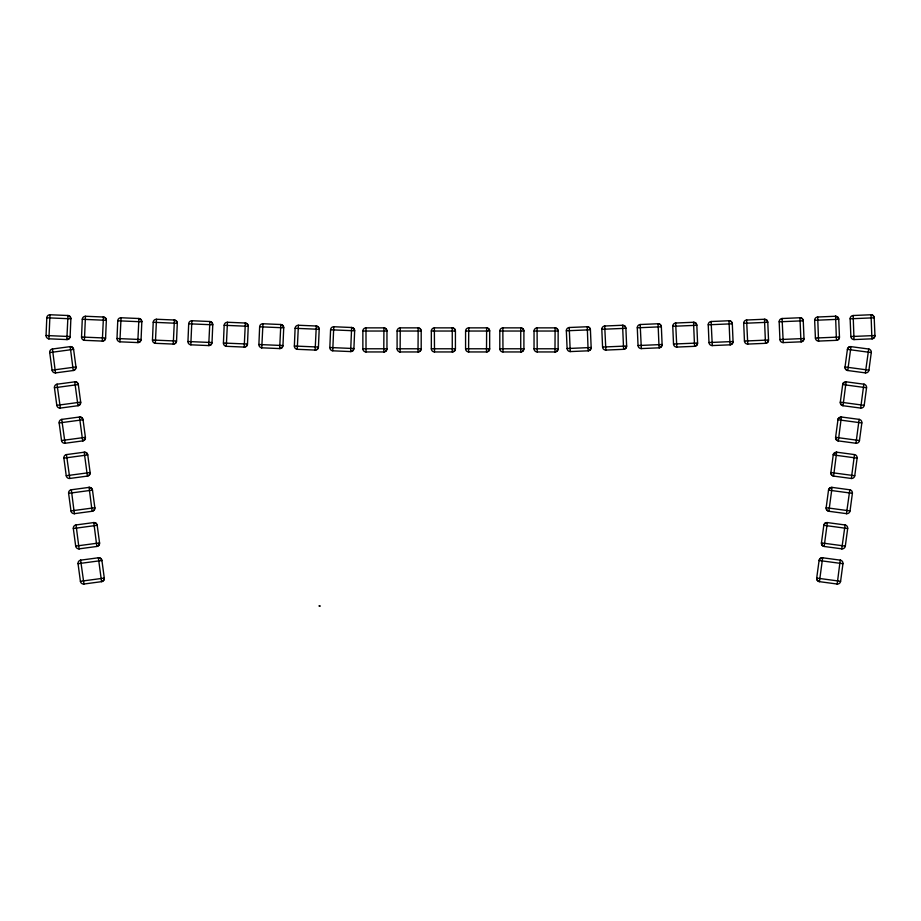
<?xml version="1.0" encoding="UTF-8"?>
<svg xmlns="http://www.w3.org/2000/svg" width="921" height="921" viewBox="0 0 921 921"><rect width="100%" height="100%" fill="white"/><g stroke="black" fill="none" stroke-linecap="round" stroke-linejoin="round"><path stroke-width="1.38" d="M49.032 338.824L49.089 338.824A3.166 3.166 0 0 1 46.05 335.532L46.798 317.791A3.166 3.166 0 0 1 50.102 314.752L67.993 315.512L66.819 339.573L48.928 338.813L49.976 314.752M84.456 340.321L84.559 340.333A3.166 3.166 0 0 1 81.532 337.028L82.28 319.288A3.166 3.166 0 0 1 85.572 316.26L103.463 317.02L102.3 341.081L84.41 340.321L85.469 316.26M120.029 341.829L120.029 341.829A3.166 3.166 0 0 1 117.002 338.525L117.75 320.784A3.166 3.166 0 0 1 121.054 317.757L138.933 318.516L137.77 342.577L119.88 341.818L121.054 317.757M155.511 343.326L155.511 343.326A3.166 3.166 0 0 1 152.472 340.022L153.22 322.292A3.166 3.166 0 0 1 156.524 319.253L174.414 320.013L173.24 344.074L155.35 343.314L156.501 319.253M190.981 344.822L190.981 344.822A3.166 3.166 0 0 1 187.942 341.53L188.69 323.789A3.166 3.166 0 0 1 191.994 320.75L209.884 321.51L208.71 345.571L190.82 344.811L191.867 320.75M226.451 346.319L226.451 346.319A3.166 3.166 0 0 1 223.423 343.026L224.171 325.286A3.166 3.166 0 0 1 227.464 322.258L245.354 323.018L244.192 347.079L226.301 346.319L227.464 322.258M261.806 347.816L261.921 347.827A3.166 3.166 0 0 1 258.893 344.523L259.641 326.782A3.166 3.166 0 0 1 262.946 323.755L280.836 324.514L279.662 348.575L261.771 347.816L262.946 323.755M297.31 349.312L297.402 349.324A3.166 3.166 0 0 1 294.363 346.02L295.111 328.29A3.166 3.166 0 0 1 298.416 325.251L316.306 326.011L315.132 350.072L297.241 349.312L298.416 325.251M329.833 347.516L353.906 348.541A3.166 3.166 0 0 1 350.602 351.569L352.881 350.74L353.906 348.541L354.654 330.8A3.166 3.166 0 0 0 351.626 327.496L350.636 351.569L332.872 350.82A3.166 3.166 0 0 1 329.833 347.516L330.581 329.787A3.166 3.166 0 0 1 333.886 326.748L351.776 327.508M319.391 606.237L319.829 606.237M842.957 563.698L819.08 560.498L820.289 558.402L822.637 557.781L819.437 581.658L837.189 584.029L840.228 560.141L822.637 557.781A3.166 3.166 0 0 0 819.08 560.498L816.708 578.089L817.341 580.437L819.437 581.658A3.166 3.166 0 0 1 816.708 578.089L840.597 581.301L842.957 563.698A3.166 3.166 0 0 0 840.228 560.141L840.343 560.152M845.317 546.107L821.44 542.906L822.062 545.244L824.157 546.464L827.357 522.587L845.11 524.97L841.748 548.824L824.157 546.464A3.166 3.166 0 0 1 821.44 542.906L823.8 525.304L825.009 523.209L827.357 522.587A3.166 3.166 0 0 0 823.8 525.304L847.677 528.516L845.317 546.107A3.166 3.166 0 0 1 841.748 548.824L841.863 548.835M850.037 510.913L826.16 507.713L826.782 510.061L828.877 511.282L832.077 487.393L849.83 489.788L846.468 513.642L828.877 511.282A3.166 3.166 0 0 1 826.16 507.713L828.52 490.122L829.74 488.026L832.077 487.393A3.166 3.166 0 0 0 828.52 490.122L852.397 493.322L850.037 510.913A3.166 3.166 0 0 1 846.468 513.642L846.595 513.653M868.917 370.161L845.041 366.961L845.662 369.298L847.757 370.518L850.969 346.641L868.71 349.024L865.36 372.878L847.757 370.518A3.166 3.166 0 0 1 845.041 366.961L847.401 349.358L848.621 347.263L850.969 346.641A3.166 3.166 0 0 0 847.401 349.358L871.278 352.57L868.917 370.161A3.166 3.166 0 0 1 865.36 372.878L865.36 372.878M855.977 443.266L859.12 419.377L841.368 417.006L838.317 440.894L855.92 443.254A3.166 3.166 0 0 0 859.477 440.537L861.837 422.946A3.166 3.166 0 0 0 859.12 419.377L859.201 419.4M860.675 408.072L863.84 384.195L846.088 381.812L843.037 405.712L860.64 408.072A3.166 3.166 0 0 0 864.197 405.344L866.557 387.753A3.166 3.166 0 0 0 863.84 384.195L863.944 384.207M851.315 478.46L851.188 478.448A3.166 3.166 0 0 0 854.757 475.731L857.117 458.128A3.166 3.166 0 0 0 854.4 454.571L836.648 452.188L833.597 476.088L851.349 478.471L854.492 454.583M56.803 405.344L80.68 402.143A3.166 3.166 0 0 1 77.963 405.712L80.058 404.492L80.68 402.143L78.32 384.552L77.099 382.457L74.751 381.835L57.01 384.218L60.36 408.072L77.963 405.712L74.751 381.835A3.166 3.166 0 0 1 78.32 384.552L54.443 387.753L56.803 405.344A3.166 3.166 0 0 0 60.36 408.072L60.222 408.084M61.523 440.537L85.4 437.337A3.166 3.166 0 0 1 82.683 440.894L84.778 439.685L85.4 437.337L83.04 419.746L81.819 417.639L79.471 417.017L61.73 419.4L65.08 443.254L82.683 440.894L79.471 417.017A3.166 3.166 0 0 1 83.04 419.746L59.163 422.946L61.523 440.537A3.166 3.166 0 0 0 65.08 443.254L64.954 443.277M66.243 475.731L90.12 472.519A3.166 3.166 0 0 1 87.403 476.088L89.498 474.868L90.12 472.519L87.76 454.928L86.539 452.833L84.202 452.211L66.45 454.594L69.812 478.448L87.403 476.088L84.202 452.211A3.166 3.166 0 0 1 87.76 454.928L63.883 458.128L66.243 475.731A3.166 3.166 0 0 0 69.812 478.448L69.812 478.448M80.403 581.301L104.292 578.089A3.166 3.166 0 0 1 101.563 581.658L103.659 580.437L104.292 578.089L101.92 560.498L100.711 558.402L98.363 557.781L80.611 560.164L83.972 584.018L101.563 581.658L98.363 557.781A3.166 3.166 0 0 1 101.92 560.498L78.043 563.698L80.403 581.301A3.166 3.166 0 0 0 83.972 584.018L83.823 584.029M52.439 349.001L70.192 346.63L73.243 370.518L55.49 372.901L52.439 349.001A3.166 3.166 0 0 0 49.722 352.57L52.083 370.161A3.166 3.166 0 0 0 55.64 372.878L55.548 372.89M71.32 489.765L89.072 487.382L92.123 511.282L74.371 513.653L71.32 489.765A3.166 3.166 0 0 0 68.603 493.322L70.963 510.913A3.166 3.166 0 0 0 74.532 513.642L74.405 513.653M76.04 524.947L93.792 522.575L96.843 546.464L79.091 548.847L76.04 524.947A3.166 3.166 0 0 0 73.323 528.516L75.683 546.107A3.166 3.166 0 0 0 79.252 548.824L79.148 548.835M602.564 347.044L626.637 346.02A3.166 3.166 0 0 1 623.598 349.324L625.808 348.299L626.637 346.02L625.889 328.29L624.864 326.08L622.584 325.251L604.694 326.011L605.868 350.072L623.598 349.324L622.584 325.251A3.166 3.166 0 0 1 625.889 328.29L601.816 329.304L602.564 347.044A3.166 3.166 0 0 0 605.868 350.072L605.742 350.072M638.034 345.536L662.107 344.523A3.166 3.166 0 0 1 659.079 347.827L661.278 346.803L662.107 344.523L661.359 326.782L660.334 324.583L658.055 323.755L640.176 324.514L641.338 348.575L659.079 347.827L658.055 323.755A3.166 3.166 0 0 1 661.359 326.782L637.286 327.807L638.034 345.536A3.166 3.166 0 0 0 641.338 348.575L641.235 348.575M673.516 344.04L697.577 343.026A3.166 3.166 0 0 1 694.549 346.319L696.748 345.306L697.577 343.026L696.829 325.286L695.816 323.087L693.536 322.258L675.646 323.018L676.808 347.079L694.549 346.319L693.536 322.258A3.166 3.166 0 0 1 696.829 325.286L672.756 326.299L673.516 344.04A3.166 3.166 0 0 0 676.808 347.079L676.808 347.079M708.986 342.543L733.058 341.53A3.166 3.166 0 0 1 730.019 344.822L732.218 343.798L733.058 341.53L732.31 323.789L731.286 321.59L729.006 320.75L711.116 321.51L712.29 345.571L730.019 344.822L729.006 320.75A3.166 3.166 0 0 1 732.31 323.789L708.237 324.802L708.986 342.543A3.166 3.166 0 0 0 712.29 345.571L712.186 345.571M744.456 341.046L768.528 340.022A3.166 3.166 0 0 1 765.489 343.326L767.7 342.301L768.528 340.022L767.78 322.292L766.756 320.094L764.476 319.253L746.586 320.013L747.76 344.074L765.489 343.326L764.476 319.253A3.166 3.166 0 0 1 767.78 322.292L743.708 323.306L744.456 341.046A3.166 3.166 0 0 0 747.76 344.074L747.76 344.074M779.926 339.538L803.998 338.525A3.166 3.166 0 0 1 800.971 341.829L803.17 340.805L803.998 338.525L803.25 320.784L802.226 318.585L799.946 317.757L782.067 318.516L783.23 342.577L800.971 341.829L799.946 317.757A3.166 3.166 0 0 1 803.25 320.784L779.178 321.809L779.926 339.538A3.166 3.166 0 0 0 783.23 342.577L783.138 342.577M570.398 351.569L570.398 351.569A3.166 3.166 0 0 1 567.094 348.541L566.346 330.8A3.166 3.166 0 0 1 569.374 327.496L587.264 326.748L588.128 350.82L570.237 351.58L569.224 327.508M640.325 324.503L640.325 324.503A3.166 3.166 0 0 0 637.286 327.807M711.15 321.51L711.265 321.51A3.166 3.166 0 0 0 708.237 324.802M817.687 317.008L835.577 316.248L836.441 340.333L818.55 341.081L817.687 317.008A3.166 3.166 0 0 0 814.659 320.312L815.407 338.042A3.166 3.166 0 0 0 818.7 341.081L818.573 341.081M853.157 315.512L871.047 314.752L871.911 338.824L854.02 339.584L853.157 315.512A3.166 3.166 0 0 0 850.129 318.804L850.877 336.545A3.166 3.166 0 0 0 854.181 339.573L854.181 339.573M850.877 336.545L874.95 335.532L874.11 337.811L871.911 338.824A3.166 3.166 0 0 0 874.95 335.532L874.202 317.791L873.177 315.592L870.898 314.752A3.166 3.166 0 0 1 874.202 317.791L850.129 318.804M431.339 348.783L455.423 348.783A3.166 3.166 0 0 1 452.257 351.949L454.502 351.028L455.423 348.783L455.423 331.03L454.502 328.785L452.257 327.864L434.355 327.864L434.505 351.949L452.257 351.949L452.257 327.864A3.166 3.166 0 0 1 455.423 331.03L431.339 331.03L431.339 348.783A3.166 3.166 0 0 0 434.505 351.949L434.505 351.949M499.804 348.783L523.899 348.783A3.166 3.166 0 0 1 520.733 351.949L522.978 351.028L523.899 348.783L523.899 331.03L522.978 328.785L520.733 327.864L502.831 327.864L502.981 351.949L520.733 351.949L520.733 327.864A3.166 3.166 0 0 1 523.899 331.03L499.804 331.03L499.804 348.783A3.166 3.166 0 0 0 502.981 351.949L502.981 351.949M555.121 327.864L554.972 351.949L557.205 351.028L558.138 348.783L558.138 331.03L557.205 328.785L554.972 327.864L537.07 327.864L537.219 351.949L555.121 351.949M66.6 454.571L66.6 454.571A3.166 3.166 0 0 0 63.883 458.128M61.88 419.377L61.88 419.377A3.166 3.166 0 0 0 59.163 422.946M80.668 560.152L80.772 560.141A3.166 3.166 0 0 0 78.043 563.698M57.16 384.195L57.16 384.195A3.166 3.166 0 0 0 54.443 387.753M782.102 318.516L782.217 318.505A3.166 3.166 0 0 0 779.178 321.809M365.879 327.864L366.028 327.864A3.166 3.166 0 0 0 362.862 331.03L362.862 348.783A3.166 3.166 0 0 0 366.028 351.949L365.982 327.864L383.93 327.864L383.781 351.949L365.879 351.949M400.267 327.864L418.169 327.864L418.019 351.949L400.117 351.949L400.267 327.864A3.166 3.166 0 0 0 397.101 331.03L397.101 348.783A3.166 3.166 0 0 0 400.267 351.949L400.117 351.949M554.972 351.949L554.972 351.949A3.166 3.166 0 0 0 558.138 348.783L534.042 348.783L534.042 331.03A3.166 3.166 0 0 1 537.219 327.864L537.093 327.864M187.942 341.53L212.014 342.543A3.166 3.166 0 0 1 208.71 345.571L210.99 344.742L212.014 342.543L212.763 324.802L211.934 322.523L209.735 321.51A3.166 3.166 0 0 1 212.763 324.802L188.69 323.789M223.423 343.026L247.484 344.04A3.166 3.166 0 0 1 244.192 347.079L246.471 346.238L247.484 344.04L248.244 326.299L247.404 324.031L245.205 323.006A3.166 3.166 0 0 1 248.244 326.299L224.171 325.286M258.893 344.523L282.966 345.536A3.166 3.166 0 0 1 279.662 348.575L281.941 347.735L282.966 345.536L283.714 327.807L282.874 325.527L280.675 324.503A3.166 3.166 0 0 1 283.714 327.807L259.641 326.782M294.363 346.02L318.436 347.044A3.166 3.166 0 0 1 315.132 350.072L317.411 349.243L318.436 347.044L319.184 329.304L318.355 327.024L316.156 325.999A3.166 3.166 0 0 1 319.184 329.304L295.111 328.29M49.722 352.57L73.599 349.358L75.959 366.961L75.338 369.298L73.243 370.518A3.166 3.166 0 0 0 75.959 366.961L52.083 370.161M68.603 493.322L92.48 490.122L94.84 507.713L94.218 510.061L92.123 511.282A3.166 3.166 0 0 0 94.84 507.713L70.963 510.913M73.323 528.516L97.2 525.304L99.56 542.906L98.938 545.244L96.843 546.464A3.166 3.166 0 0 0 99.56 542.906L75.683 546.107M70.088 346.641L70.031 346.641A3.166 3.166 0 0 1 73.599 349.358L72.379 347.263L70.157 346.63M88.992 487.393L88.923 487.393A3.166 3.166 0 0 1 92.48 490.122L91.26 488.026L89.015 487.393M93.7 522.587L93.643 522.587A3.166 3.166 0 0 1 97.2 525.304L95.991 523.209L93.758 522.575M604.844 325.999L604.844 325.999A3.166 3.166 0 0 0 601.816 329.304M675.795 323.006L675.795 323.006A3.166 3.166 0 0 0 672.756 326.299M746.735 320.001L746.735 320.001A3.166 3.166 0 0 0 743.708 323.306M566.346 330.8L590.419 329.787L591.167 347.516L590.326 349.796L588.128 350.82A3.166 3.166 0 0 0 591.167 347.516L567.094 348.541M814.659 320.312L838.72 319.288L839.468 337.028L838.64 339.308L836.441 340.333A3.166 3.166 0 0 0 839.468 337.028L815.407 338.042M502.981 327.864L502.981 327.864A3.166 3.166 0 0 0 499.804 331.03M468.605 327.864L486.645 327.864L486.495 351.949L468.582 351.949L468.743 327.864A3.166 3.166 0 0 0 465.577 331.03L465.577 348.783A3.166 3.166 0 0 0 468.743 351.949L468.743 351.949M837.177 584.029L837.028 584.018A3.166 3.166 0 0 0 840.597 581.301M434.505 327.864L434.505 327.864A3.166 3.166 0 0 0 431.339 331.03M835.428 316.26L835.428 316.26A3.166 3.166 0 0 1 838.72 319.288L837.707 317.089L835.508 316.26M362.862 331.03L386.958 331.03L386.958 348.783L386.026 351.028L383.781 351.949A3.166 3.166 0 0 0 386.958 348.783L362.862 348.783M397.101 331.03L421.196 331.03L421.196 348.783L420.264 351.028L418.019 351.949A3.166 3.166 0 0 0 421.196 348.783L397.101 348.783M465.577 331.03L489.661 331.03L489.661 348.783L488.74 351.028L486.495 351.949A3.166 3.166 0 0 0 489.661 348.783L465.577 348.783M534.042 331.03L558.138 331.03A3.166 3.166 0 0 0 554.972 327.864L554.972 327.864M333.759 326.748L332.746 350.809M537.219 351.949L537.219 351.949A3.166 3.166 0 0 1 534.042 348.783M46.798 317.791L70.871 318.804L70.123 336.545L69.098 338.744L66.819 339.573A3.166 3.166 0 0 0 70.123 336.545L46.05 335.532M82.28 319.288L106.341 320.312L105.593 338.042L104.58 340.24L102.3 341.081A3.166 3.166 0 0 0 105.593 338.042L81.532 337.028M117.75 320.784L141.822 321.809L141.074 339.538L140.05 341.749L137.77 342.577A3.166 3.166 0 0 0 141.074 339.538L117.002 338.525M153.22 322.292L177.293 323.306L176.544 341.046L175.52 343.245L173.24 344.074A3.166 3.166 0 0 0 176.544 341.046L152.472 340.022M330.581 329.787L354.654 330.8L353.825 328.521L351.626 327.496M319.011 605.834L320.128 605.914M174.334 320.013L174.265 320.001A3.166 3.166 0 0 1 177.293 323.306L176.464 321.026L174.345 320.013M138.783 318.505L138.783 318.505A3.166 3.166 0 0 1 141.822 321.809L140.982 319.529L138.875 318.516M103.382 317.008L103.313 317.008A3.166 3.166 0 0 1 106.341 320.312L105.512 318.033L103.394 317.008M67.843 315.512L67.843 315.512A3.166 3.166 0 0 1 70.871 318.804L70.042 316.525L67.935 315.512M866.557 387.753L842.68 384.552L840.32 402.143L840.942 404.492L843.037 405.712A3.166 3.166 0 0 1 840.32 402.143L864.197 405.344M861.837 422.946L837.96 419.746L835.6 437.337L836.222 439.685L838.317 440.894A3.166 3.166 0 0 1 835.6 437.337L859.477 440.537M857.117 458.128L833.24 454.928L830.88 472.519L831.502 474.868L833.597 476.088A3.166 3.166 0 0 1 830.88 472.519L854.757 475.731M868.699 349.024L868.561 349.001A3.166 3.166 0 0 1 871.278 352.57M849.784 489.776L849.68 489.765A3.166 3.166 0 0 1 852.397 493.322M845.087 524.97L844.96 524.947A3.166 3.166 0 0 1 847.677 528.516M843.083 383.378L842.68 384.552A3.166 3.166 0 0 1 846.249 381.835L843.083 383.378M838.363 418.571L837.96 419.746A3.166 3.166 0 0 1 841.529 417.017L838.363 418.571M833.643 453.754L833.24 454.928A3.166 3.166 0 0 1 836.798 452.211L833.643 453.754M587.253 326.748L587.114 326.748A3.166 3.166 0 0 1 590.419 329.787L589.394 327.588L587.207 326.748M486.633 327.864L486.495 327.864A3.166 3.166 0 0 1 489.661 331.03L488.74 328.785L486.622 327.864M383.93 327.864L383.781 327.864A3.166 3.166 0 0 1 386.958 331.03L386.026 328.785L383.873 327.864M418.157 327.864L418.019 327.864A3.166 3.166 0 0 1 421.196 331.03L420.264 328.785L418.122 327.864"/></g></svg>
